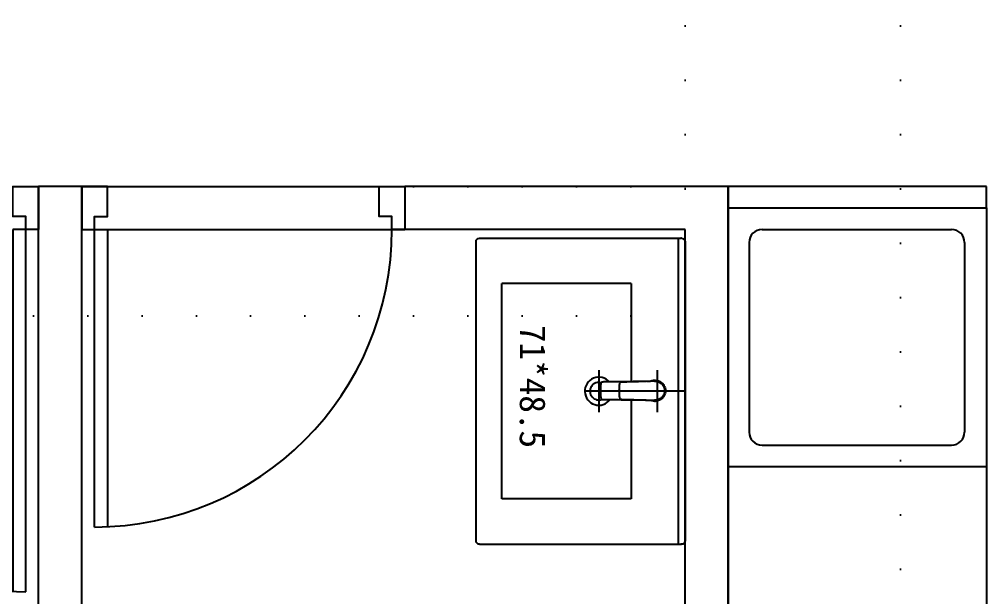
# Model space of a CAD drawing. Header units: millimetres. Extents: x 45074 to 106565, y 51012 to 60222.
# Drawn here: x 99812.7 to 100037.2, y 56540.4 to 56674.3 of the extents above; entities that cross this region are included whole.
import ezdxf

# ---------------------------------------------------------------- set-up
doc = ezdxf.new("R2010")
doc.units = ezdxf.units.MM
doc.header["$LTSCALE"] = 50
doc.header["$MEASUREMENT"] = 0
doc.linetypes.add('DOT', pattern=[0.25, 0, -0.25])
doc.layers.get('0').update_dxf_attribs({"color": 8, "linetype": 'CONTINUOUS'})
doc.layers.add('00', color=7, linetype='DOT')
doc.styles.get("Standard").update_dxf_attribs({"font": 'romanc', "bigfont": 'CHINA.SHX'})

# ---------------------------------------------------------------- blocks, each defined once
blk = doc.blocks.new('*U38', base_point=(71322.47, 1628.82))
for p, q in [((71353.97, 1633.82), (71353.97, 1702.82)), ((71356.97, 1702.82), (71356.97, 1633.82)), ((71284.97, 1623.82), (71284.97, 1633.82)), ((71353.97, 1633.82), (71284.97, 1633.82)), ((71356.97, 1633.82), (71353.97, 1633.82)), ((71359.97, 1633.82), (71356.97, 1633.82)), ((71359.97, 1623.82), (71359.97, 1633.82)), ((71359.97, 1623.82), (71284.97, 1623.82))]:
    blk.add_line(p, q)
for points in [[(71284.97, 1633.82), (71287.97, 1633.82), (71287.97, 1630.82), (71290.97, 1630.82), (71290.97, 1623.82), (71284.97, 1623.82)], [(71359.97, 1633.82), (71356.97, 1633.82), (71356.97, 1630.82), (71353.97, 1630.82), (71353.97, 1623.82), (71359.97, 1623.82)]]:
    blk.add_lwpolyline(points)
blk.add_arc((71356.97, 1633.82), 69, 90, 180)
blk = doc.blocks.new('*U40', base_point=(71414.97, 1628.82))
for p, q in [((71372.97, 1717.82), (71372.97, 1633.82)), ((71375.97, 1633.82), (71375.97, 1717.82)), ((71369.97, 1623.82), (71369.97, 1633.82)), ((71372.97, 1633.82), (71375.97, 1633.82)), ((71459.97, 1623.82), (71459.97, 1633.82))]:
    blk.add_line(p, q)
for points in [[(71369.97, 1633.82), (71372.97, 1633.82), (71372.97, 1630.82), (71375.97, 1630.82), (71375.97, 1623.82), (71369.97, 1623.82)], [(71459.97, 1633.82), (71456.97, 1633.82), (71456.97, 1630.82), (71453.97, 1630.82), (71453.97, 1623.82), (71459.97, 1623.82)]]:
    blk.add_lwpolyline(points)
blk.add_arc((71372.97, 1633.82), 84, 0, 90)

msp = doc.modelspace()

# ---------------------------------------------------------------- linework, layer by layer
for p, q in [((99817.154, 56370.566), (99817.154, 56635.566)), ((99827.154, 56635.566), (99817.154, 56635.566)), ((99827.154, 56370.566), (99827.154, 56635.566)), ((99977.154, 56635.566), (99902.154, 56635.566)), ((99977.154, 56425.566), (99977.154, 56635.566)), ((99977.154, 56630.566), (100037.154, 56630.566)), ((99977.154, 56630.566), (99977.154, 56425.566)), ((100037.154, 56630.566), (100037.154, 56425.566)), ((99967.154, 56625.566), (99902.154, 56625.566)), ((99967.154, 56370.566), (99967.154, 56625.566)), ((99985.03, 56625.566), (100029.03, 56625.566)), ((99967.154, 56622.766), (99967.154, 56553.366)), ((99982.03, 56622.569), (99982.03, 56578.566)), ((100032.03, 56622.566), (100032.03, 56578.566)), ((99947.154, 56592.958), (99947.154, 56583.174)), ((99960.654, 56592.958), (99960.654, 56583.174)), ((99947.57, 56589.351), (99947.541, 56588.958)), ((99947.61, 56589.742), (99947.57, 56589.351)), ((99947.629, 56589.863), (99947.61, 56589.742)), ((99947.644, 56589.922), (99947.629, 56589.863)), ((99947.68, 56590.003), (99947.644, 56589.922)), ((99947.729, 56590.071), (99947.68, 56590.003)), ((99947.742, 56590.084), (99947.729, 56590.071)), ((99947.82, 56590.142), (99947.742, 56590.084)), ((99947.896, 56590.173), (99947.82, 56590.142)), ((99947.949, 56590.183), (99947.896, 56590.173)), ((99947.982, 56590.185), (99947.949, 56590.183)), ((99948.072, 56590.192), (99947.982, 56590.185)), ((99948.102, 56590.192), (99948.072, 56590.192)), ((99948.346, 56590.197), (99948.102, 56590.192)), ((99948.59, 56590.201), (99948.346, 56590.197)), ((99948.834, 56590.205), (99948.59, 56590.201)), ((99949.132, 56590.211), (99948.834, 56590.205)), ((99949.172, 56590.211), (99949.132, 56590.211)), ((99949.327, 56590.213), (99949.172, 56590.211)), ((99949.486, 56590.214), (99949.327, 56590.213)), ((99949.668, 56590.216), (99949.486, 56590.214)), ((99949.855, 56590.217), (99949.668, 56590.216)), ((99950.047, 56590.219), (99949.855, 56590.217)), ((99950.243, 56590.221), (99950.047, 56590.219)), ((99950.465, 56590.224), (99950.243, 56590.221)), ((99950.691, 56590.227), (99950.465, 56590.224)), ((99950.967, 56590.23), (99950.691, 56590.227)), ((99951.246, 56590.233), (99950.967, 56590.23)), ((99951.618, 56590.238), (99951.246, 56590.233)), ((99952.343, 56590.247), (99951.618, 56590.238)), ((99951.884, 56589.356), (99951.855, 56588.962)), ((99951.928, 56589.749), (99951.884, 56589.356)), ((99951.947, 56589.856), (99951.928, 56589.749)), ((99951.964, 56589.907), (99951.947, 56589.856)), ((99952.002, 56589.978), (99951.964, 56589.907)), ((99952.052, 56590.038), (99952.002, 56589.978)), ((99952.117, 56590.088), (99952.052, 56590.038)), ((99952.127, 56590.095), (99952.117, 56590.088)), ((99952.202, 56590.131), (99952.127, 56590.095)), ((99952.255, 56590.145), (99952.202, 56590.131)), ((99952.36, 56590.157), (99952.255, 56590.145)), ((99954.12, 56590.27), (99952.343, 56590.247)), ((99952.402, 56590.159), (99952.36, 56590.157)), ((99952.628, 56590.166), (99952.402, 56590.159)), ((99952.856, 56590.174), (99952.628, 56590.166)), ((99953.087, 56590.181), (99952.856, 56590.174)), ((99953.32, 56590.188), (99953.087, 56590.181)), ((99953.554, 56590.195), (99953.32, 56590.188)), ((99953.789, 56590.202), (99953.554, 56590.195)), ((99954.261, 56590.215), (99953.789, 56590.202)), ((99955.093, 56590.282), (99954.12, 56590.27)), ((99954.576, 56590.224), (99954.261, 56590.215)), ((99955.208, 56590.242), (99954.576, 56590.224)), ((99955.588, 56590.289), (99955.093, 56590.282)), ((99955.603, 56590.253), (99955.208, 56590.242)), ((99956.331, 56590.298), (99955.588, 56590.289)), ((99956.395, 56590.274), (99955.603, 56590.253)), ((99957.117, 56590.309), (99956.331, 56590.298)), ((99957.583, 56590.307), (99956.395, 56590.274)), ((99957.689, 56590.317), (99957.117, 56590.309)), ((99958.089, 56590.321), (99957.583, 56590.307)), ((99957.993, 56590.321), (99957.689, 56590.317)), ((99958.245, 56590.325), (99957.993, 56590.321)), ((99958.245, 56590.325), (99957.993, 56590.321)), ((99958.215, 56590.324), (99958.089, 56590.321)), ((99959.852, 56590.369), (99958.215, 56590.324)), ((99959.852, 56590.369), (99958.396, 56590.329)), ((99958.568, 56590.334), (99958.396, 56590.329)), ((99958.72, 56590.338), (99958.568, 56590.334)), ((99958.867, 56590.342), (99958.72, 56590.338)), ((99959.002, 56590.346), (99958.867, 56590.342)), ((99959.132, 56590.35), (99959.002, 56590.346)), ((99959.258, 56590.353), (99959.132, 56590.35)), ((99959.442, 56590.442), (99959.23, 56590.352)), ((99959.378, 56590.356), (99959.258, 56590.353)), ((99959.562, 56590.361), (99959.378, 56590.356)), ((99959.769, 56590.53), (99959.442, 56590.442)), ((99959.726, 56590.366), (99959.562, 56590.361)), ((99959.876, 56590.37), (99959.765, 56590.367)), ((99960.092, 56590.57), (99959.769, 56590.53)), ((99960.092, 56590.57), (99959.769, 56590.53)), ((99959.983, 56590.372), (99959.876, 56590.37)), ((99960.023, 56590.373), (99959.983, 56590.372)), ((99960.086, 56590.373), (99959.983, 56590.372)), ((99960.03, 56590.373), (99959.983, 56590.372)), ((99960.09, 56590.374), (99960.016, 56590.373)), ((99960.03, 56590.373), (99960.016, 56590.373)), ((99960.086, 56590.373), (99960.023, 56590.373)), ((99960.117, 56590.374), (99960.071, 56590.373)), ((99960.071, 56590.373), (99960.14, 56590.373)), ((99960.09, 56590.374), (99960.142, 56590.373)), ((99960.09, 56590.374), (99960.188, 56590.372)), ((99960.09, 56590.374), (99960.14, 56590.373)), ((99960.312, 56590.572), (99960.092, 56590.57)), ((99960.117, 56590.374), (99960.148, 56590.373)), ((99960.128, 56590.374), (99960.122, 56590.374)), ((99960.128, 56590.374), (99960.155, 56590.373)), ((99960.139, 56590.373), (99960.132, 56590.373)), ((99960.137, 56590.373), (99960.148, 56590.373)), ((99960.139, 56590.373), (99960.174, 56590.373)), ((99960.142, 56590.373), (99960.188, 56590.372)), ((99960.142, 56590.373), (99960.174, 56590.373)), ((99960.142, 56590.373), (99960.174, 56590.373)), ((99960.159, 56590.373), (99960.181, 56590.373)), ((99960.197, 56590.374), (99960.166, 56590.373)), ((99960.181, 56590.373), (99960.191, 56590.373)), ((99960.191, 56590.373), (99960.181, 56590.373)), ((99960.191, 56590.373), (99960.233, 56590.372)), ((99960.191, 56590.373), (99960.213, 56590.372)), ((99960.197, 56590.374), (99960.222, 56590.374)), ((99960.222, 56590.374), (99960.4, 56590.365)), ((99960.233, 56590.372), (99960.27, 56590.37)), ((99960.27, 56590.37), (99960.371, 56590.364)), ((99960.312, 56590.572), (99960.353, 56590.57)), ((99960.329, 56590.366), (99960.371, 56590.364)), ((99960.353, 56590.57), (99960.521, 56590.555)), ((99960.4, 56590.365), (99960.498, 56590.354)), ((99960.498, 56590.354), (99960.596, 56590.34)), ((99960.521, 56590.555), (99960.692, 56590.527)), ((99960.596, 56590.34), (99960.694, 56590.321)), ((99960.692, 56590.527), (99960.863, 56590.486)), ((99960.692, 56590.527), (99960.863, 56590.486)), ((99960.694, 56590.321), (99960.791, 56590.297)), ((99960.791, 56590.297), (99960.92, 56590.258)), ((99960.863, 56590.486), (99961.035, 56590.431)), ((99960.863, 56590.486), (99961.035, 56590.431)), ((99960.92, 56590.258), (99961.048, 56590.209)), ((99961.035, 56590.431), (99961.205, 56590.362)), ((99961.048, 56590.209), (99961.172, 56590.153)), ((99961.172, 56590.153), (99961.294, 56590.089)), ((99961.205, 56590.362), (99961.371, 56590.279)), ((99961.294, 56590.089), (99961.416, 56590.013)), ((99961.371, 56590.279), (99961.532, 56590.182)), ((99961.416, 56590.013), (99961.534, 56589.929)), ((99961.532, 56590.182), (99961.687, 56590.072)), ((99961.534, 56589.929), (99961.647, 56589.836)), ((99961.647, 56589.836), (99961.755, 56589.735)), ((99961.687, 56590.072), (99961.833, 56589.949)), ((99961.755, 56589.735), (99961.888, 56589.589)), ((99961.833, 56589.949), (99961.968, 56589.815)), ((99961.888, 56589.589), (99962.009, 56589.429)), ((99961.968, 56589.815), (99962.131, 56589.622)), ((99962.009, 56589.429), (99962.115, 56589.259)), ((99962.115, 56589.259), (99962.179, 56589.135)), ((99962.131, 56589.622), (99962.272, 56589.414)), ((99962.179, 56589.135), (99962.236, 56589.007)), ((99962.236, 56589.007), (99962.284, 56588.877)), ((99962.272, 56589.414), (99962.422, 56589.121)), ((99962.422, 56589.121), (99962.529, 56588.818)), ((99967.154, 56588.066), (99943.904, 56588.066)), ((99947.523, 56588.565), (99947.517, 56588.172)), ((99947.517, 56588.172), (99947.523, 56587.778)), ((99947.541, 56588.958), (99947.523, 56588.565)), ((99947.523, 56587.778), (99947.541, 56587.385)), ((99947.541, 56587.385), (99947.57, 56586.992)), ((99947.57, 56586.992), (99947.61, 56586.601)), ((99951.838, 56588.567), (99951.833, 56588.172)), ((99951.838, 56588.567), (99951.833, 56588.172)), ((99951.833, 56588.172), (99951.838, 56587.776)), ((99951.833, 56588.172), (99951.838, 56587.776)), ((99951.855, 56588.962), (99951.838, 56588.567)), ((99951.838, 56587.776), (99951.855, 56587.381)), ((99951.855, 56587.381), (99951.884, 56586.987)), ((99951.884, 56586.987), (99951.928, 56586.594)), ((99961.888, 56586.755), (99961.755, 56586.608)), ((99962.009, 56586.914), (99961.888, 56586.755)), ((99962.115, 56587.084), (99962.009, 56586.914)), ((99962.179, 56587.208), (99962.115, 56587.084)), ((99962.272, 56586.929), (99962.131, 56586.721)), ((99962.236, 56587.336), (99962.179, 56587.208)), ((99962.284, 56587.467), (99962.236, 56587.336)), ((99962.422, 56587.222), (99962.272, 56586.929)), ((99962.284, 56588.877), (99962.324, 56588.743)), ((99962.324, 56587.6), (99962.284, 56587.467)), ((99962.324, 56588.743), (99962.355, 56588.608)), ((99962.355, 56587.735), (99962.324, 56587.6)), ((99962.355, 56588.608), (99962.378, 56588.472)), ((99962.378, 56587.871), (99962.355, 56587.735)), ((99962.378, 56588.472), (99962.392, 56588.336)), ((99962.392, 56588.007), (99962.378, 56587.871)), ((99962.392, 56588.336), (99962.398, 56588.172)), ((99962.398, 56588.172), (99962.392, 56588.007)), ((99962.529, 56587.525), (99962.422, 56587.222)), ((99962.529, 56588.818), (99962.596, 56588.491)), ((99962.596, 56587.853), (99962.529, 56587.525)), ((99962.596, 56588.491), (99962.617, 56588.172)), ((99962.617, 56588.172), (99962.596, 56587.853)), ((99947.61, 56586.601), (99947.629, 56586.48)), ((99947.629, 56586.48), (99947.644, 56586.421)), ((99947.644, 56586.421), (99947.68, 56586.34)), ((99947.68, 56586.34), (99947.729, 56586.272)), ((99947.729, 56586.272), (99947.742, 56586.259)), ((99947.742, 56586.259), (99947.82, 56586.201)), ((99947.82, 56586.201), (99947.896, 56586.171)), ((99947.896, 56586.171), (99947.949, 56586.161)), ((99947.949, 56586.161), (99947.982, 56586.158)), ((99947.982, 56586.158), (99948.072, 56586.151)), ((99948.072, 56586.151), (99948.102, 56586.151)), ((99948.102, 56586.151), (99948.346, 56586.147)), ((99948.346, 56586.147), (99948.59, 56586.142)), ((99948.59, 56586.142), (99948.834, 56586.138)), ((99948.834, 56586.138), (99949.132, 56586.133)), ((99949.132, 56586.133), (99949.172, 56586.132)), ((99949.172, 56586.132), (99949.327, 56586.131)), ((99949.327, 56586.131), (99949.486, 56586.129)), ((99949.486, 56586.129), (99949.668, 56586.128)), ((99949.668, 56586.128), (99949.855, 56586.126)), ((99949.855, 56586.126), (99950.047, 56586.124)), ((99950.047, 56586.124), (99950.243, 56586.122)), ((99950.243, 56586.122), (99950.465, 56586.119)), ((99950.465, 56586.119), (99950.691, 56586.117)), ((99950.691, 56586.117), (99950.967, 56586.113)), ((99950.967, 56586.113), (99951.246, 56586.11)), ((99951.246, 56586.11), (99951.618, 56586.105)), ((99951.618, 56586.105), (99952.343, 56586.096)), ((99951.928, 56586.594), (99951.947, 56586.487)), ((99951.947, 56586.487), (99951.964, 56586.436)), ((99951.964, 56586.436), (99952.002, 56586.366)), ((99952.002, 56586.366), (99952.052, 56586.305)), ((99952.052, 56586.305), (99952.117, 56586.255)), ((99952.117, 56586.255), (99952.127, 56586.248)), ((99952.127, 56586.248), (99952.202, 56586.213)), ((99952.202, 56586.213), (99952.255, 56586.199)), ((99952.255, 56586.199), (99952.36, 56586.186)), ((99952.343, 56586.096), (99954.12, 56586.073)), ((99952.36, 56586.186), (99952.402, 56586.184)), ((99952.402, 56586.184), (99952.628, 56586.177)), ((99952.628, 56586.177), (99952.856, 56586.17)), ((99952.856, 56586.17), (99953.087, 56586.162)), ((99953.087, 56586.162), (99953.32, 56586.155)), ((99953.32, 56586.155), (99953.554, 56586.148)), ((99953.554, 56586.148), (99953.789, 56586.141)), ((99953.789, 56586.141), (99954.261, 56586.128)), ((99954.12, 56586.073), (99955.093, 56586.061)), ((99954.261, 56586.128), (99954.576, 56586.119)), ((99954.576, 56586.119), (99955.208, 56586.102)), ((99955.093, 56586.061), (99955.588, 56586.054)), ((99955.208, 56586.102), (99955.603, 56586.091)), ((99955.588, 56586.054), (99956.331, 56586.045)), ((99955.603, 56586.091), (99956.395, 56586.069)), ((99956.331, 56586.045), (99957.117, 56586.035)), ((99956.395, 56586.069), (99957.583, 56586.036)), ((99957.117, 56586.035), (99957.689, 56586.027)), ((99957.583, 56586.036), (99958.089, 56586.023)), ((99957.689, 56586.027), (99957.993, 56586.022)), ((99957.993, 56586.022), (99958.246, 56586.018)), ((99957.993, 56586.022), (99958.246, 56586.018)), ((99958.089, 56586.023), (99958.215, 56586.019)), ((99958.215, 56586.019), (99959.852, 56585.974)), ((99958.396, 56586.014), (99958.568, 56586.009)), ((99958.396, 56586.014), (99959.852, 56585.974)), ((99958.568, 56586.009), (99958.72, 56586.005)), ((99958.72, 56586.005), (99958.867, 56586.001)), ((99958.867, 56586.001), (99959.002, 56585.997)), ((99959.002, 56585.997), (99959.132, 56585.994)), ((99959.132, 56585.994), (99959.258, 56585.99)), ((99959.23, 56585.991), (99959.442, 56585.901)), ((99959.258, 56585.99), (99959.378, 56585.987)), ((99959.378, 56585.987), (99959.562, 56585.982)), ((99959.442, 56585.901), (99959.769, 56585.813)), ((99959.562, 56585.982), (99959.726, 56585.977)), ((99959.765, 56585.976), (99959.876, 56585.973)), ((99959.765, 56585.976), (99959.874, 56585.973)), ((99959.769, 56585.813), (99960.092, 56585.774)), ((99959.816, 56585.975), (99959.863, 56585.972)), ((99959.863, 56585.972), (99959.926, 56585.968)), ((99959.876, 56585.973), (99959.983, 56585.971)), ((99959.926, 56585.968), (99959.978, 56585.964)), ((99959.978, 56585.964), (99960.02, 56585.96)), ((99959.983, 56585.971), (99960.086, 56585.97)), ((99959.983, 56585.971), (99960.023, 56585.97)), ((99959.983, 56585.971), (99960.03, 56585.97)), ((99960.016, 56585.97), (99960.03, 56585.97)), ((99960.016, 56585.97), (99960.09, 56585.97)), ((99960.023, 56585.97), (99960.086, 56585.97)), ((99960.071, 56585.97), (99960.117, 56585.97)), ((99960.14, 56585.97), (99960.071, 56585.97)), ((99960.188, 56585.971), (99960.09, 56585.97)), ((99960.14, 56585.97), (99960.09, 56585.97)), ((99960.142, 56585.97), (99960.09, 56585.97)), ((99960.092, 56585.774), (99960.312, 56585.772)), ((99960.148, 56585.97), (99960.117, 56585.97)), ((99960.122, 56585.97), (99960.128, 56585.97)), ((99960.155, 56585.97), (99960.128, 56585.97)), ((99960.132, 56585.97), (99960.139, 56585.97)), ((99960.148, 56585.97), (99960.137, 56585.97)), ((99960.174, 56585.97), (99960.139, 56585.97)), ((99960.188, 56585.971), (99960.142, 56585.97)), ((99960.174, 56585.97), (99960.142, 56585.97)), ((99960.174, 56585.97), (99960.142, 56585.97)), ((99960.181, 56585.97), (99960.159, 56585.97)), ((99960.166, 56585.97), (99960.197, 56585.969)), ((99960.191, 56585.97), (99960.181, 56585.97)), ((99960.181, 56585.97), (99960.191, 56585.97)), ((99960.213, 56585.971), (99960.191, 56585.97)), ((99960.233, 56585.971), (99960.191, 56585.97)), ((99960.222, 56585.97), (99960.197, 56585.969)), ((99960.4, 56585.978), (99960.222, 56585.97)), ((99960.27, 56585.973), (99960.233, 56585.971)), ((99960.371, 56585.979), (99960.27, 56585.973)), ((99960.353, 56585.774), (99960.312, 56585.772)), ((99960.371, 56585.979), (99960.33, 56585.977)), ((99960.521, 56585.789), (99960.353, 56585.774)), ((99960.498, 56585.989), (99960.4, 56585.978)), ((99960.596, 56586.003), (99960.498, 56585.989)), ((99960.692, 56585.816), (99960.521, 56585.789)), ((99960.694, 56586.023), (99960.596, 56586.003)), ((99960.863, 56585.857), (99960.692, 56585.816)), ((99960.863, 56585.857), (99960.692, 56585.816)), ((99960.791, 56586.046), (99960.694, 56586.023)), ((99960.92, 56586.086), (99960.791, 56586.046)), ((99961.035, 56585.912), (99960.863, 56585.857)), ((99961.035, 56585.912), (99960.863, 56585.857)), ((99961.048, 56586.134), (99960.92, 56586.086)), ((99961.205, 56585.981), (99961.035, 56585.912)), ((99961.172, 56586.19), (99961.048, 56586.134)), ((99961.294, 56586.255), (99961.172, 56586.19)), ((99961.371, 56586.064), (99961.205, 56585.981)), ((99961.416, 56586.33), (99961.294, 56586.255)), ((99961.532, 56586.161), (99961.371, 56586.064)), ((99961.534, 56586.414), (99961.416, 56586.33)), ((99961.687, 56586.271), (99961.532, 56586.161)), ((99961.647, 56586.507), (99961.534, 56586.414)), ((99961.755, 56586.608), (99961.647, 56586.507)), ((99961.911, 56586.46), (99961.687, 56586.271)), ((99962.131, 56586.721), (99961.911, 56586.46)), ((99985.03, 56575.566), (100029.03, 56575.566)), ((99977.154, 56570.566), (100037.154, 56570.566))]:
    msp.add_line(p, q)
at = {"ltscale": 0.1}
for p, q in [((99918.654, 56553.366), (99918.654, 56622.766)), ((99919.454, 56623.566), (99966.154, 56623.566)), ((99965.554, 56623.566), (99965.554, 56552.566)), ((99966.354, 56623.566), (99966.154, 56623.566)), ((99924.654, 56563.066), (99924.654, 56613.066)), ((99954.654, 56613.066), (99924.654, 56613.066)), ((99954.654, 56613.066), (99954.654, 56590.226)), ((99954.654, 56586.117), (99954.654, 56563.066)), ((99954.654, 56563.066), (99924.654, 56563.066)), ((99919.454, 56552.566), (99966.154, 56552.566)), ((99966.154, 56552.566), (99966.354, 56552.566)), ((99966.354, 56552.566), (99966.154, 56552.566))]:
    msp.add_line(p, q, dxfattribs=at)
msp.add_lwpolyline([(100037.154, 56635.566), (99977.154, 56635.566), (99977.154, 56630.566), (100037.154, 56630.566)], close=True)
at = {"linetype": 'Continuous'}
msp.add_lwpolyline([(100037.154, 56630.566), (100037.154, 56425.566), (99977.154, 56425.566), (99977.154, 56630.566), (100037.154, 56630.566)], dxfattribs=at)
for centre, radius, start, end in [((99985.03, 56622.566), 3, 90, 179.9422), ((100029.03, 56622.566), 3, 0, 90), ((99947.154, 56588.066), 3.25, 41.38229, 323.35472), ((99947.154, 56588.066), 2.05, 74.35392, 292.00246), ((99985.03, 56578.566), 3, 180, 270), ((100029.03, 56578.566), 3, 270, 0)]:
    msp.add_arc(centre, radius, start, end)
at = {"ltscale": 0.1, "extrusion": (0, 0, -1)}
for centre, start, end in [((-99919.454, 56622.766), 0, 90), ((-99966.354, 56622.766), 90, 180), ((-99919.454, 56553.366), 270, 0), ((-99966.354, 56553.366), 180, 270)]:
    msp.add_arc(centre, 0.8, start, end, dxfattribs=at)
at = {"layer": '00'}
for p, q in [((99967.154, 57025.566), (99967.154, 56425.566)), ((100017.154, 57025.566), (100017.154, 56425.566)), ((99967.154, 56635.566), (99449.654, 56635.566)), ((99967.154, 56605.566), (99449.654, 56605.566))]:
    msp.add_line(p, q, dxfattribs=at)

# ---------------------------------------------------------------- block references
at = {"rotation": 180}
for name, p in [('*U40', (99772.154, 56630.566)), ('*U38', (99864.654, 56630.566))]:
    msp.add_blockref(name, p, dxfattribs=at)

# ---------------------------------------------------------------- texts
at = {"lineweight": 40, "insert": (99931.781, 56589.147), "char_height": 6, "width": 43.84929, "attachment_point": 5, "rotation": 269.88004}
msp.add_mtext('{\\fDFKai-SB|b0|i0|c136|p65;\\C5;71*48.5}', dxfattribs=at)

doc.saveas('drawing.dxf')
